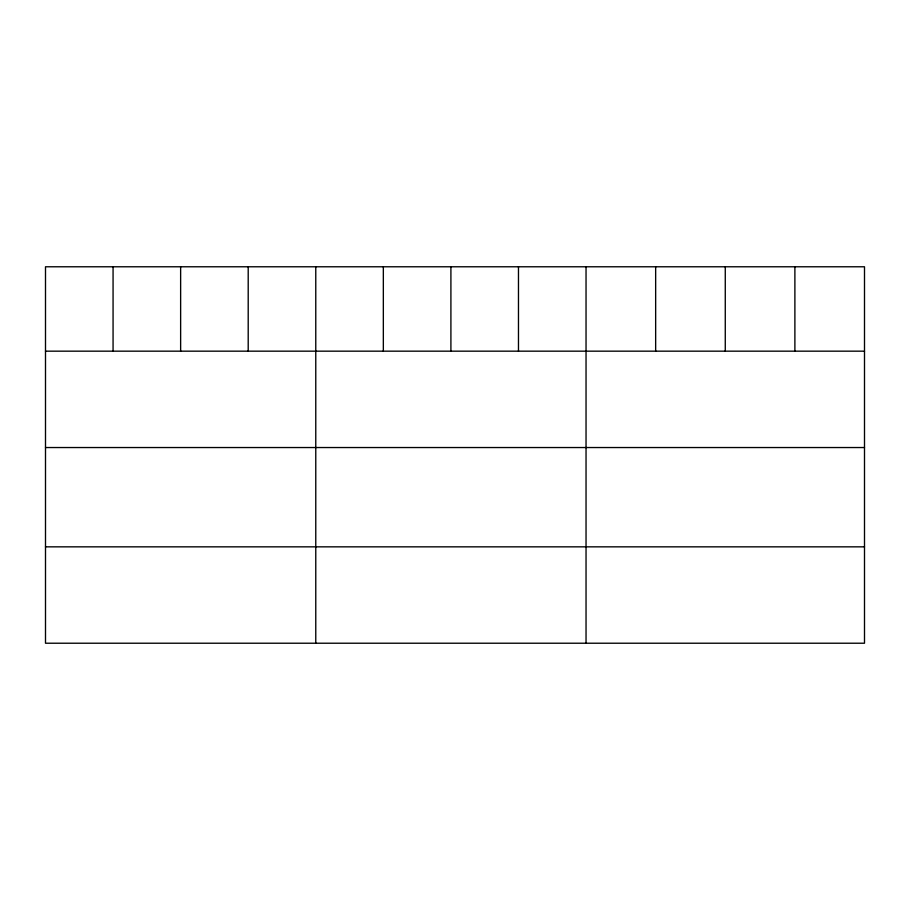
<?xml version="1.0" encoding="UTF-8"?>
<svg xmlns="http://www.w3.org/2000/svg" width="910" height="910" viewBox="0 0 910 910"><rect width="100%" height="100%" fill="white"/><g stroke="black" fill="none" stroke-linecap="round" stroke-linejoin="round"><path stroke-width="1.36" d="M864.5 351.169L864.5 643.222L45.5 643.222L45.5 266.778L864.5 266.778L864.5 351.169L45.5 351.169M45.5 447.538L864.5 447.538M45.5 546.842L864.5 546.842M794.885 266.778L794.885 351.169M725.27 266.778L725.27 351.169M655.655 266.778L655.655 351.169M586.04 266.778L586.04 643.222M518.472 266.778L518.472 351.169M450.905 266.778L450.905 351.169M383.337 266.778L383.337 351.169M315.77 266.778L315.77 643.222M248.202 266.778L248.202 351.169M180.635 266.778L180.635 351.169M113.067 266.778L113.067 351.169"/></g></svg>
